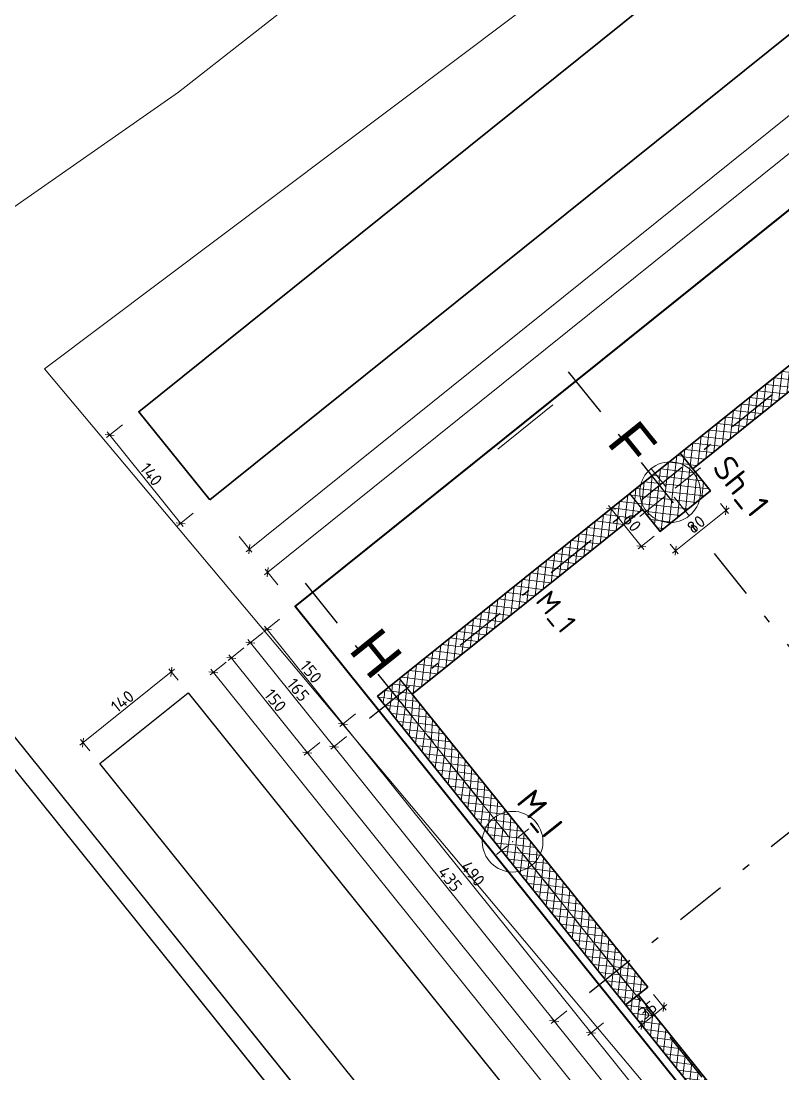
# Model space of a CAD drawing. Header units: metres. Extents: x 7511866 to 7512702, y 4691584 to 4692636.
# Drawn here: x 7511960.55 to 7511969.97, y 4692327.74 to 4692340.76 of the extents above; entities that cross this region are included whole.
import ezdxf

# ---------------------------------------------------------------- set-up
doc = ezdxf.new("R2010")
doc.units = ezdxf.units.M
doc.header["$PDMODE"] = 32
doc.header["$PDSIZE"] = 0.75
doc.linetypes.add('Dot & Dashed', pattern=[134.05555248260504, 63.499999999986, -35.27777777776999, 0, -35.27777470484902])
doc.layers.get('0').update_dxf_attribs({"lineweight": 0})
doc.layers.get('Defpoints').update_dxf_attribs({"lineweight": 0})
for name, color, linetype, lineweight in [('A - Akset_Pen_No__47', 7, 'Continuous', 25), ('A - Fleta_Pen_No__1', 7, 'Continuous', 0), ('A - Muret_Pen_No__101', 252, 'Continuous', 13), ('A - Muret_Pen_No__22', 8, 'Continuous', 35), ('A - Pllaka meskatit_Pen_No__7', 7, 'Continuous', 35), ('A - Pllaka Perdhes kolollt v2', 1, 'Continuous', 0), ('A - Shtyllat_Pen_No__101', 252, 'Continuous', 13), ('A - Shtyllat_Pen_No__20', 1, 'Continuous', 0), ('A - Shtyllat_Pen_No__22', 8, 'Continuous', 35), ('Drawing & Figure_Pen_No__6', 5, 'Continuous', 35), ('lifti project', 4, 'Continuous', 0), ('parcela', 7, 'Continuous', 0), ('Parcela Fqinje', 251, 'Continuous', 0), ('Themel pllaka o3 ferizaj', 30, 'Continuous', 0)]:
    doc.layers.add(name, color=color, linetype=linetype, lineweight=lineweight)
for name, color, linetype in [('A - Muret', 7, 'Continuous'), ('A - Shtyllat', 7, 'Continuous'), ('A4_GZ', 7, 'Continuous')]:
    doc.layers.add(name, color=color, linetype=linetype)
doc.styles.add('GENERATED_STYLE_2', font='arial.ttf')
doc.styles.add('K.B', font='isocpeur.ttf')
doc.dimstyles.new('FT 1_50', dxfattribs={"dimtxt": 15, "dimasz": 8, "dimexe": 5, "dimexo": 20, "dimgap": 2, "dimtad": 1, "dimdec": 0, "dimtxsty": 'K.B', "dimblk": 'OBLIQUE', "dimcen": 2.5, "dimdle": 5, "dimclrd": 256, "dimclre": 256, "dimclrt": 256, "dimadec": 0, "dimazin": 0, "dimtfac": 1, "dimtdec": 0, "dimtmove": 0, "dimatfit": 3, "dimldrblk": 'ARCHTICK', "dimfxl": 20, "dimfxlon": 1, "dimarcsym": 0})
pattern_1 = [(44.99999999999999, (0, 0), (-64.34671472773822, 64.34671472773826), []), (135.0000000000002, (0, 0), (64.34671472773803, 64.34671472773844), [])]

# ---------------------------------------------------------------- blocks, each defined once
blk = doc.blocks.new('Slab_2', base_point=(230711.063749268, -31544.67652926594))
at = {"layer": 'A - Pllaka meskatit_Pen_No__7', "color": 7, "linetype": 'Continuous', "lineweight": 35, "flags": 128}
blk.add_lwpolyline([(230711.063749268, -31544.67652926594), (230711.063749268, -57316.15496789142), (250511.0637492677, -57316.15496789142), (250511.0637492677, -53786.30152627585, -0.325551855166116), (255155.2266219415, -47409.50501816085), (266240.1735741652, -43835.79124670484), (259305.5587494549, -22325.99998460427)], format="xyb", close=True, dxfattribs=at)
blk = doc.blocks.new('Wall_25', base_point=(232211.0637492681, -57216.15496789122))
at = {"layer": 'A - Muret_Pen_No__101', "linetype": 'Continuous', "lineweight": 13}
h = blk.add_hatch(dxfattribs=at)
h.set_pattern_fill('CONCRETE_BLOCK', color=252, style=0, pattern_type=2)
h.set_pattern_definition(pattern_1)
h.paths.add_polyline_path([(243111.0638880124, -57016.15523041994), (237111.0637909912, -57016.15523041994), (237111.0637909912, -57216.15496789151), (243111.0638880124, -57216.15496789151)])
h = blk.add_hatch(dxfattribs=at)
h.set_pattern_fill('CONCRETE_BLOCK', color=252, style=0, pattern_type=2)
h.set_pattern_definition(pattern_1)
h.paths.add_polyline_path([(246511.0637031567, -57016.15523041994), (246511.0637031567, -57216.15496789151), (250161.0636762912, -57216.15496789151), (250161.0638707516, -57016.15523041994)])
at = {"layer": 'A - Muret_Pen_No__22', "color": 8, "linetype": 'Continuous', "lineweight": 35, "flags": 128}
for points in [[(243111.0638207935, -57016.15496789122), (237111.0637835407, -57016.15496789122)], [(250161.0637492677, -57016.15496789122), (246511.0638386749, -57016.15496789122)], [(237111.0637909912, -57216.15496789122), (243111.0637313865, -57216.15496789122)], [(246511.0637880109, -57216.15496789122), (250161.0637969515, -57216.15496789122)]]:
    blk.add_lwpolyline(points, dxfattribs=at)
blk = doc.blocks.new('Wall_31', base_point=(232211.0637492681, -57216.15496789122))
at = {"layer": 'A - Muret_Pen_No__101', "linetype": 'Continuous', "lineweight": 13}
h = blk.add_hatch(dxfattribs=at)
h.set_pattern_fill('CONCRETE_BLOCK', color=252, style=0, pattern_type=2)
h.set_pattern_definition(pattern_1)
h.paths.add_polyline_path([(232211.063749268, -52416.15496789153), (232461.0636229447, -52416.15496789153), (232461.0636229447, -46416.15500210497), (232211.063749268, -46416.15500210497)])
h = blk.add_hatch(dxfattribs=at)
h.set_pattern_fill('CONCRETE_BLOCK', color=252, style=0, pattern_type=2)
h.set_pattern_definition(pattern_1)
h.paths.add_polyline_path([(232211.063749268, -53216.15495895078), (232211.063749268, -56866.15494702986), (232461.0637224459, -56866.15494702986), (232461.0637224459, -53216.15495895078)])
at = {"layer": 'A - Muret_Pen_No__22', "color": 8, "linetype": 'Continuous', "lineweight": 35, "flags": 128}
for points in [[(232211.0637492681, -46416.15496789162), (232211.0637492681, -52416.15496789153)], [(232461.0637492681, -52416.1549678915), (232461.0637492681, -46416.1549678916)], [(232211.0637492681, -53216.15496789153), (232211.0637492681, -56866.15496789151)], [(232461.0637492681, -56866.15496789148), (232461.0637492681, -53216.1549678915)]]:
    blk.add_lwpolyline(points, dxfattribs=at)
blk = doc.blocks.new('Column_43', base_point=(234661.063749268, -57041.15496789131))
at = {"layer": 'A - Shtyllat_Pen_No__101', "linetype": 'Continuous', "lineweight": 13}
h = blk.add_hatch(dxfattribs=at)
h.set_pattern_fill('CONCRETE_BLOCK', color=252, style=0, pattern_type=2)
h.set_pattern_definition(pattern_1)
h.paths.add_polyline_path([(232211.0638207936, -57216.15492765838), (232461.0638967896, -57016.15499024331), (232461.0638967896, -56866.15488295486), (232211.0638207936, -56866.15488295486)])
h = blk.add_hatch(dxfattribs=at)
h.set_pattern_fill('CONCRETE_BLOCK', color=252, style=0, pattern_type=2)
h.set_pattern_definition(pattern_1)
h.paths.add_polyline_path([(237111.0637909913, -56866.15492616795), (232461.0637015843, -56866.15492616795), (232461.0637015843, -57016.15506027853), (237111.0637909913, -57016.15506027853)])
h = blk.add_hatch(dxfattribs=at)
h.set_pattern_fill('CONCRETE_BLOCK', color=252, style=0, pattern_type=2)
h.set_pattern_definition(pattern_1)
h.paths.add_polyline_path([(232461.0637015843, -57016.15506027853), (232211.0637492681, -57216.15496789122), (237111.0637909913, -57216.15496789122), (237111.0637909913, -57016.15506027853)])
at = {"layer": 'A - Shtyllat_Pen_No__101', "color": 252, "linetype": 'Continuous', "lineweight": 13}
for p, q in [((234661.063749268, -56961.15496789131), (234661.063749268, -56786.15496789131)), ((234581.063749268, -57041.15496789131), (232131.063749268, -57041.15496789153)), ((234661.063749268, -57121.15496789131), (234661.0637492681, -57296.15496789131)), ((234741.063749268, -57041.1549678913), (237191.063749268, -57041.1549678911))]:
    blk.add_line(p, q, dxfattribs=at)
blk.add_point((234661.063749268, -57041.15496789131), dxfattribs=at)
at = {"layer": 'A - Shtyllat_Pen_No__22', "color": 8, "linetype": 'Continuous', "lineweight": 35, "flags": 128}
for points in [[(232211.0638207936, -56866.15488295486), (232211.0638207936, -57216.15492765838)], [(237111.0637909913, -56866.15492616795), (232461.0637015843, -56866.15492616795)], [(237111.0637909913, -57016.15506027853), (237111.0637909913, -56866.15492616795)], [(232211.0637492681, -57216.15496789122), (237111.0637909913, -57216.15496789122)]]:
    blk.add_lwpolyline(points, dxfattribs=at)
blk = doc.blocks.new('Column_49', base_point=(232511.0637492681, -52816.1549678915))
at = {"layer": 'A - Shtyllat_Pen_No__101', "linetype": 'Continuous', "lineweight": 13}
h = blk.add_hatch(dxfattribs=at)
h.set_pattern_fill('CONCRETE_BLOCK', color=252, style=0, pattern_type=2)
h.set_pattern_definition(pattern_1)
h.paths.add_polyline_path([(232211.063749268, -52416.15496789153), (232211.0637492681, -53216.15496789153), (232461.0637492681, -53216.1549678915), (232461.0637492681, -52416.1549678915)])
h = blk.add_hatch(dxfattribs=at)
h.set_pattern_fill('CONCRETE_BLOCK', color=252, style=0, pattern_type=2)
h.set_pattern_definition(pattern_1)
h.paths.add_polyline_path([(232811.063749268, -52416.15496789147), (232461.0637492681, -52416.1549678915), (232461.0637492681, -53216.1549678915), (232811.0637492681, -53216.15496789147)])
at = {"layer": 'A - Shtyllat_Pen_No__101', "color": 252, "linetype": 'Continuous', "lineweight": 13}
for p, q in [((232511.0637492681, -52736.1549678915), (232511.063749268, -52336.1549678915)), ((232431.063749268, -52816.1549678915), (232131.0637492681, -52816.15496789153)), ((232591.0637492681, -52816.15496789148), (232891.0637492681, -52816.15496789147)), ((232511.0637492681, -52896.1549678915), (232511.0637492681, -53296.1549678915))]:
    blk.add_line(p, q, dxfattribs=at)
blk.add_point((232511.0637492681, -52816.1549678915), dxfattribs=at)
at = {"layer": 'A - Shtyllat_Pen_No__22', "color": 8, "linetype": 'Continuous', "lineweight": 35, "flags": 128}
for points in [[(232211.063749268, -52416.15496789153), (232211.0637492681, -53216.15496789153)], [(232811.063749268, -52416.15496789147), (232461.0637492681, -52416.1549678915)], [(232461.0637492681, -53216.1549678915), (232811.0637492681, -53216.15496789147), (232811.063749268, -52416.15496789147)]]:
    blk.add_lwpolyline(points, dxfattribs=at)
blk = doc.blocks.new('_Oblique')
at = {"color": 0, "linetype": 'ByBlock', "lineweight": -2}
blk.add_line((-0.5, -0.5), (0.5, 0.5), dxfattribs=at)
blk = doc.blocks.new('*D157')
at = {"lineweight": -2, "transparency": 16777216}
for p, q in [((1632.455953142347, 597.8386423464626), (1632.455953142347, 572.8386423464626)), ((1782.455953142347, 597.8386423464626), (1782.455953142347, 572.8386423464626)), ((1627.455953142347, 577.8386423464626), (1787.455953142347, 577.8386423464626))]:
    blk.add_line(p, q, dxfattribs=at)
at = {"layer": 'Defpoints', "color": 0, "transparency": 16777216}
for p in [(1782.455953142347, 632.8241321685719), (1632.455953142347, 622.8241321685427), (1782.455953142347, 577.8386423464626)]:
    blk.add_point(p, dxfattribs=at)
at = {"lineweight": -2, "transparency": 16777216, "xscale": 8, "yscale": 8, "zscale": 8, "rotation": 180}
blk.add_blockref('_Oblique', (1632.455953142347, 577.8386423464626), dxfattribs=at)
at = {"lineweight": -2, "transparency": 16777216, "xscale": 8, "yscale": 8, "zscale": 8}
blk.add_blockref('_Oblique', (1782.455953142347, 577.8386423464626), dxfattribs=at)
at = {"transparency": 16777216, "insert": (1707.455953142347, 587.3386423464626), "char_height": 15, "attachment_point": 5, "style": 'K.B'}
blk.add_mtext('150', dxfattribs=at)
blk = doc.blocks.new('_ArchTick')
at = {"color": 0, "linetype": 'ByBlock', "const_width": 0.15}
blk.add_lwpolyline([(-0.5, -0.5), (0.5, 0.5)], dxfattribs=at)
blk = doc.blocks.new('*D158')
at = {"lineweight": -2, "transparency": 16777216}
for p, q in [((1782.455953142351, 597.8386423464535), (1782.455953142351, 572.8386423464535)), ((2272.455957314676, 597.8386423464535), (2272.455957314676, 572.8386423464535)), ((1777.455953142351, 577.8386423464535), (2277.455957314676, 577.8386423464535))]:
    blk.add_line(p, q, dxfattribs=at)
at = {"layer": 'Defpoints', "color": 0, "transparency": 16777216}
for p in [(2272.455957314676, 652.8241229298283), (1782.455953142351, 632.8241321685628), (2272.455957314676, 577.8386423464535)]:
    blk.add_point(p, dxfattribs=at)
at = {"lineweight": -2, "transparency": 16777216, "xscale": 8, "yscale": 8, "zscale": 8, "rotation": 180}
blk.add_blockref('_Oblique', (1782.455953142351, 577.8386423464535), dxfattribs=at)
at = {"lineweight": -2, "transparency": 16777216, "xscale": 8, "yscale": 8, "zscale": 8}
blk.add_blockref('_Oblique', (2272.455957314676, 577.8386423464535), dxfattribs=at)
at = {"transparency": 16777216, "insert": (2027.455955228514, 587.3386423464535), "char_height": 15, "attachment_point": 5, "style": 'K.B'}
blk.add_mtext('490', dxfattribs=at)
blk = doc.blocks.new('*D159')
at = {"lineweight": -2, "transparency": 16777216}
for p, q in [((2272.455956569611, 597.8386423464607), (2272.455956569611, 572.8386423464607)), ((2872.455951354204, 597.8386423464607), (2872.455951354204, 572.8386423464607)), ((2267.455956569611, 577.8386423464607), (2877.455951354204, 577.8386423464607))]:
    blk.add_line(p, q, dxfattribs=at)
at = {"layer": 'Defpoints', "color": 0, "transparency": 16777216}
for p in [(2272.455956569611, 652.8241321685555), (2872.455951354204, 652.8241229298063), (2872.455951354204, 577.8386423464607)]:
    blk.add_point(p, dxfattribs=at)
at = {"lineweight": -2, "transparency": 16777216, "xscale": 8, "yscale": 8, "zscale": 8, "rotation": 180}
blk.add_blockref('_Oblique', (2272.455956569611, 577.8386423464607), dxfattribs=at)
at = {"lineweight": -2, "transparency": 16777216, "xscale": 8, "yscale": 8, "zscale": 8}
blk.add_blockref('_Oblique', (2872.455951354204, 577.8386423464607), dxfattribs=at)
at = {"transparency": 16777216, "insert": (2572.455953961908, 587.3386423464607), "char_height": 15, "attachment_point": 5, "style": 'K.B'}
blk.add_mtext('600', dxfattribs=at)
blk = doc.blocks.new('*D164')
at = {"lineweight": -2, "transparency": 16777216}
for p, q in [((1632.455953142347, 571.5604547969642), (1632.455953142347, 546.5604547969642)), ((1797.455953142347, 571.5604547969642), (1797.455953142347, 546.5604547969642)), ((1627.455953142347, 551.5604547969642), (1802.455953142347, 551.5604547969642))]:
    blk.add_line(p, q, dxfattribs=at)
at = {"layer": 'Defpoints', "color": 0, "transparency": 16777216}
for p in [(1632.455953142347, 622.8241321685427), (1797.455953142347, 622.8241321685427), (1797.455953142347, 551.5604547969642)]:
    blk.add_point(p, dxfattribs=at)
at = {"lineweight": -2, "transparency": 16777216, "xscale": 8, "yscale": 8, "zscale": 8, "rotation": 180}
blk.add_blockref('_Oblique', (1632.455953142347, 551.5604547969642), dxfattribs=at)
at = {"lineweight": -2, "transparency": 16777216, "xscale": 8, "yscale": 8, "zscale": 8}
blk.add_blockref('_Oblique', (1797.455953142347, 551.5604547969642), dxfattribs=at)
at = {"transparency": 16777216, "insert": (1714.955953142347, 561.0604547969642), "char_height": 15, "attachment_point": 5, "style": 'K.B'}
blk.add_mtext('165', dxfattribs=at)
blk = doc.blocks.new('*D165')
at = {"lineweight": -2, "transparency": 16777216}
for p, q in [((1797.455953142352, 571.5604547969626), (1797.455953142352, 546.5604547969626)), ((2232.455953142352, 571.5604547969626), (2232.455953142352, 546.5604547969626)), ((1792.455953142352, 551.5604547969626), (2237.455953142352, 551.5604547969626))]:
    blk.add_line(p, q, dxfattribs=at)
at = {"layer": 'Defpoints', "color": 0, "transparency": 16777216}
for p in [(1797.455953142352, 607.8241321685413), (2232.455953142352, 607.8241321685413), (2232.455953142352, 551.5604547969626)]:
    blk.add_point(p, dxfattribs=at)
at = {"lineweight": -2, "transparency": 16777216, "xscale": 8, "yscale": 8, "zscale": 8, "rotation": 180}
blk.add_blockref('_Oblique', (1797.455953142352, 551.5604547969626), dxfattribs=at)
at = {"lineweight": -2, "transparency": 16777216, "xscale": 8, "yscale": 8, "zscale": 8}
blk.add_blockref('_Oblique', (2232.455953142352, 551.5604547969626), dxfattribs=at)
at = {"transparency": 16777216, "insert": (2014.955953142352, 561.0604547969626), "char_height": 15, "attachment_point": 5, "style": 'K.B'}
blk.add_mtext('435', dxfattribs=at)
blk = doc.blocks.new('*D166')
at = {"lineweight": -2, "transparency": 16777216}
for p, q in [((2232.455953142352, 571.5604547969642), (2232.455953142352, 546.5604547969642)), ((2907.455957884326, 571.5604547969642), (2907.455957884326, 546.5604547969642)), ((2227.455953142352, 551.5604547969642), (2912.455957884326, 551.5604547969642))]:
    blk.add_line(p, q, dxfattribs=at)
at = {"layer": 'Defpoints', "color": 0, "transparency": 16777216}
for p in [(2232.455953142352, 622.8241321685427), (2907.455957884326, 622.8241321685427), (2907.455957884326, 551.5604547969642)]:
    blk.add_point(p, dxfattribs=at)
at = {"lineweight": -2, "transparency": 16777216, "xscale": 8, "yscale": 8, "zscale": 8, "rotation": 180}
blk.add_blockref('_Oblique', (2232.455953142352, 551.5604547969642), dxfattribs=at)
at = {"lineweight": -2, "transparency": 16777216, "xscale": 8, "yscale": 8, "zscale": 8}
blk.add_blockref('_Oblique', (2907.455957884326, 551.5604547969642), dxfattribs=at)
at = {"transparency": 16777216, "insert": (2569.955955513339, 561.0604547969642), "char_height": 15, "attachment_point": 5, "style": 'K.B'}
blk.add_mtext('675', dxfattribs=at)
blk = doc.blocks.new('*D171')
at = {"lineweight": -2, "transparency": 16777216}
for p, q in [((1782.455953142352, 541.39960370017), (1782.455953142352, 516.39960370017)), ((3362.455955513353, 541.39960370017), (3362.455955513353, 516.39960370017)), ((3367.455955513353, 521.39960370017), (1777.455953142352, 521.39960370017))]:
    blk.add_line(p, q, dxfattribs=at)
at = {"layer": 'Defpoints', "color": 0, "transparency": 16777216}
for p in [(1782.455953142352, 632.8241321685703), (3362.455955513353, 622.8241321685413), (1782.455953142352, 521.39960370017)]:
    blk.add_point(p, dxfattribs=at)
at = {"lineweight": -2, "transparency": 16777216, "xscale": 8, "yscale": 8, "zscale": 8, "rotation": 180}
blk.add_blockref('_Oblique', (1782.455953142352, 521.39960370017), dxfattribs=at)
at = {"lineweight": -2, "transparency": 16777216, "xscale": 8, "yscale": 8, "zscale": 8}
blk.add_blockref('_Oblique', (3362.455955513353, 521.39960370017), dxfattribs=at)
at = {"transparency": 16777216, "insert": (2572.455954327852, 530.89960370017), "char_height": 15, "attachment_point": 5, "style": 'K.B'}
blk.add_mtext('1580', dxfattribs=at)
blk = doc.blocks.new('*D172')
at = {"lineweight": -2, "transparency": 16777216}
for p, q in [((1632.455953142347, 541.3996037001716), (1632.455953142347, 516.3996037001716)), ((1782.455960294905, 541.3996037001716), (1782.455960294905, 516.3996037001716)), ((1627.455953142347, 521.3996037001716), (1787.455960294905, 521.3996037001716))]:
    blk.add_line(p, q, dxfattribs=at)
at = {"layer": 'Defpoints', "color": 0, "transparency": 16777216}
for p in [(1782.455960294905, 632.8241321685719), (1632.455953142347, 622.8241321685427), (1782.455960294905, 521.3996037001716)]:
    blk.add_point(p, dxfattribs=at)
at = {"lineweight": -2, "transparency": 16777216, "xscale": 8, "yscale": 8, "zscale": 8, "rotation": 180}
blk.add_blockref('_Oblique', (1632.455953142347, 521.3996037001716), dxfattribs=at)
at = {"lineweight": -2, "transparency": 16777216, "xscale": 8, "yscale": 8, "zscale": 8}
blk.add_blockref('_Oblique', (1782.455960294905, 521.3996037001716), dxfattribs=at)
at = {"transparency": 16777216, "insert": (1707.455956718626, 530.8996037001716), "char_height": 15, "attachment_point": 5, "style": 'K.B'}
blk.add_mtext('150', dxfattribs=at)
blk = doc.blocks.new('*D173')
at = {"lineweight": -2, "transparency": 16777216}
for p, q in [((1632.455953142347, 512.9089900176268), (1632.455953142347, 487.9089900176268)), ((3612.455953142318, 512.9089900176268), (3612.455953142318, 487.9089900176268)), ((1627.455953142347, 492.9089900176268), (3617.455953142318, 492.9089900176268))]:
    blk.add_line(p, q, dxfattribs=at)
at = {"layer": 'Defpoints', "color": 0, "transparency": 16777216}
for p in [(1632.455953142347, 622.8241321685427), (3612.455953142318, 622.8241321685427), (3612.455953142318, 492.9089900176268)]:
    blk.add_point(p, dxfattribs=at)
at = {"lineweight": -2, "transparency": 16777216, "xscale": 8, "yscale": 8, "zscale": 8, "rotation": 180}
blk.add_blockref('_Oblique', (1632.455953142347, 492.9089900176268), dxfattribs=at)
at = {"lineweight": -2, "transparency": 16777216, "xscale": 8, "yscale": 8, "zscale": 8}
blk.add_blockref('_Oblique', (3612.455953142318, 492.9089900176268), dxfattribs=at)
at = {"transparency": 16777216, "insert": (2622.455953142333, 502.4089900176268), "char_height": 15, "attachment_point": 5, "style": 'K.B'}
blk.add_mtext('1980', dxfattribs=at)
blk = doc.blocks.new('*D174')
at = {"lineweight": -2, "transparency": 16777216}
for p, q in [((1599.359425099567, 307.7934342746812), (1599.359425099567, 457.7934342746811)), ((1612.455953142347, 452.7934342746811), (1594.359425099567, 452.7934342746811)), ((1612.455953142347, 312.7934342746812), (1594.359425099567, 312.7934342746812))]:
    blk.add_line(p, q, dxfattribs=at)
at = {"layer": 'Defpoints', "color": 0, "transparency": 16777216}
for p in [(1599.359425099567, 452.7934342746811), (1632.455953142347, 452.7934342746811), (1632.455953142347, 312.7934342746812)]:
    blk.add_point(p, dxfattribs=at)
at = {"lineweight": -2, "transparency": 16777216, "xscale": 8, "yscale": 8, "zscale": 8}
for p, rotation in [((1599.359425099567, 452.7934342746811), 90), ((1599.359425099567, 312.7934342746812), 270)]:
    blk.add_blockref('_Oblique', p, dxfattribs=dict(at, rotation=rotation))
at = {"transparency": 16777216, "insert": (1589.859425099567, 382.7934342746814), "char_height": 15, "attachment_point": 5, "rotation": 90, "style": 'K.B'}
blk.add_mtext('140', dxfattribs=at)
blk = doc.blocks.new('*D178')
at = {"lineweight": -2, "transparency": 16777216}
for p, q in [((1521.319523477025, 3347.650527924098), (1546.319523477025, 3347.650527924098)), ((1541.319523477024, 617.8241321685427), (1541.319523477025, 3352.650527924098)), ((1521.319523477024, 622.8241321685427), (1546.319523477024, 622.8241321685427))]:
    blk.add_line(p, q, dxfattribs=at)
at = {"layer": 'Defpoints', "color": 0, "transparency": 16777216}
for p in [(1390.455953142322, 3347.650527924098), (1541.319523477025, 3347.650527924098), (1390.455953142322, 622.8241321685427)]:
    blk.add_point(p, dxfattribs=at)
at = {"lineweight": -2, "transparency": 16777216, "xscale": 8, "yscale": 8, "zscale": 8}
for p, rotation in [((1541.319523477025, 3347.650527924098), 90), ((1541.319523477024, 622.8241321685427), 270)]:
    blk.add_blockref('_Oblique', p, dxfattribs=dict(at, rotation=rotation))
at = {"transparency": 16777216, "insert": (1531.819523477024, 1985.237330046321), "char_height": 15, "attachment_point": 5, "rotation": 90, "style": 'K.B'}
blk.add_mtext('2725', dxfattribs=at)
blk = doc.blocks.new('*D179')
at = {"lineweight": -2, "transparency": 16777216}
for p, q in [((1323.289840844969, 596.7833687484526), (1323.289840844969, 571.7833687484526)), ((1463.289840844969, 596.7833687484526), (1463.289840844969, 571.7833687484526)), ((1468.289840844969, 576.7833687484526), (1318.289840844969, 576.7833687484526))]:
    blk.add_line(p, q, dxfattribs=at)
at = {"layer": 'Defpoints', "color": 0, "transparency": 16777216}
for p in [(1323.289840844969, 622.8241321685427), (1463.289840844969, 622.8241321685427), (1323.289840844969, 576.7833687484526)]:
    blk.add_point(p, dxfattribs=at)
at = {"lineweight": -2, "transparency": 16777216, "xscale": 8, "yscale": 8, "zscale": 8, "rotation": 180}
blk.add_blockref('_Oblique', (1323.289840844969, 576.7833687484526), dxfattribs=at)
at = {"lineweight": -2, "transparency": 16777216, "xscale": 8, "yscale": 8, "zscale": 8}
blk.add_blockref('_Oblique', (1463.289840844969, 576.7833687484526), dxfattribs=at)
at = {"transparency": 16777216, "insert": (1393.289840844969, 586.2833687484526), "char_height": 15, "attachment_point": 5, "style": 'K.B'}
blk.add_mtext('140', dxfattribs=at)
blk = doc.blocks.new('*D183')
at = {"lineweight": -2, "transparency": 16777216}
for p, q in [((1577.837733617721, 617.8241321685427), (1577.837733617722, 3204.97197603109)), ((1597.837733617722, 3199.97197603109), (1572.837733617722, 3199.97197603109)), ((1597.837733617721, 622.8241321685427), (1572.837733617721, 622.8241321685427))]:
    blk.add_line(p, q, dxfattribs=at)
at = {"layer": 'Defpoints', "color": 0, "transparency": 16777216}
for p in [(1577.837733617722, 3199.97197603109), (1632.455953142351, 3199.97197603109), (1632.455953142347, 622.8241321685427)]:
    blk.add_point(p, dxfattribs=at)
at = {"lineweight": -2, "transparency": 16777216, "xscale": 8, "yscale": 8, "zscale": 8}
for p, rotation in [((1577.837733617722, 3199.97197603109), 90), ((1577.837733617721, 622.8241321685427), 270)]:
    blk.add_blockref('_Oblique', p, dxfattribs=dict(at, rotation=rotation))
at = {"transparency": 16777216, "insert": (1568.337733617721, 1911.398054099817), "char_height": 15, "attachment_point": 5, "rotation": 90, "style": 'K.B'}
blk.add_mtext('2577', dxfattribs=at)
blk = doc.blocks.new('*D246')
at = {"lineweight": -2, "transparency": 16777216}
for p, q in [((2283.875618935272, 667.8241363408915), (2308.875618935272, 667.8241363408913)), ((2303.875618935272, 672.8241363408915), (2303.875618935272, 627.8241321685628)), ((2283.875618935272, 632.8241321685628), (2308.875618935272, 632.8241321685626))]:
    blk.add_line(p, q, dxfattribs=at)
at = {"layer": 'Defpoints', "color": 0, "lineweight": 5, "transparency": 16777216}
for p in [(2232.455953142352, 667.8241363408915), (2232.455953142352, 632.8241321685628), (2303.875618935272, 632.8241321685628)]:
    blk.add_point(p, dxfattribs=at)
at = {"lineweight": -2, "transparency": 16777216, "xscale": 8, "yscale": 8, "zscale": 8}
for p, rotation in [((2303.875618935272, 667.8241363408915), 90), ((2303.875618935272, 632.8241321685628), 270)]:
    blk.add_blockref('_Oblique', p, dxfattribs=dict(at, rotation=rotation))
at = {"lineweight": 5, "transparency": 16777216, "insert": (2294.375618935272, 650.3241342547275), "char_height": 15, "attachment_point": 5, "rotation": 90, "style": 'K.B'}
blk.add_mtext('35', dxfattribs=at)
blk = doc.blocks.new('*D259')
at = {"lineweight": -2, "transparency": 16777216}
for p, q in [((1782.455953142351, 1023.173571192892), (1782.455953142351, 998.1735711928923)), ((1842.455953142351, 1023.173571192892), (1842.455953142351, 998.1735711928923)), ((1777.455953142351, 1003.173571192892), (1847.455953142351, 1003.173571192892))]:
    blk.add_line(p, q, dxfattribs=at)
at = {"layer": 'Defpoints', "color": 0, "lineweight": 5, "transparency": 16777216}
for p in [(1782.455953142351, 1072.824132168531), (1842.455953142351, 1072.824132168535), (1842.455953142351, 1003.173571192892)]:
    blk.add_point(p, dxfattribs=at)
at = {"lineweight": -2, "transparency": 16777216, "xscale": 8, "yscale": 8, "zscale": 8, "rotation": 180}
blk.add_blockref('_Oblique', (1782.455953142351, 1003.173571192892), dxfattribs=at)
at = {"lineweight": -2, "transparency": 16777216, "xscale": 8, "yscale": 8, "zscale": 8}
blk.add_blockref('_Oblique', (1842.455953142351, 1003.173571192892), dxfattribs=at)
at = {"lineweight": 5, "transparency": 16777216, "insert": (1812.455953142351, 1012.673571192892), "char_height": 15, "attachment_point": 5, "style": 'K.B'}
blk.add_mtext('60', dxfattribs=at)
blk = doc.blocks.new('*D260')
at = {"lineweight": -2, "transparency": 16777216}
for p, q in [((1862.455953142347, 1112.824132168535), (1878.101201770041, 1112.824132168535)), ((1873.101201770041, 1027.824132168535), (1873.101201770041, 1117.824132168535)), ((1862.455953142355, 1032.824132168535), (1878.101201770041, 1032.824132168535))]:
    blk.add_line(p, q, dxfattribs=at)
at = {"layer": 'Defpoints', "color": 0, "lineweight": 5, "transparency": 16777216}
for p in [(1842.455953142347, 1112.824132168535), (1873.101201770041, 1112.824132168535), (1842.455953142355, 1032.824132168535)]:
    blk.add_point(p, dxfattribs=at)
at = {"lineweight": -2, "transparency": 16777216, "xscale": 8, "yscale": 8, "zscale": 8}
for p, rotation in [((1873.101201770041, 1112.824132168535), 90), ((1873.101201770041, 1032.824132168535), 270)]:
    blk.add_blockref('_Oblique', p, dxfattribs=dict(at, rotation=rotation))
at = {"lineweight": 5, "transparency": 16777216, "insert": (1863.601201770041, 1072.824132168536), "char_height": 15, "attachment_point": 5, "rotation": 90, "style": 'K.B'}
blk.add_mtext('80', dxfattribs=at)
blk = doc.blocks.new('A$C112c8b24')
at = {"lineweight": 30}
for p, q in [((1094.785707357052, 396.9068031895595), (1094.785707357054, 1781.906803189494)), ((1304.785707357052, 886.9068031895523), (1244.785707357052, 886.9068031895523)), ((1304.785707357059, 806.9068031895523), (1244.785707357059, 806.9068031895523)), ((1269.785707357056, 441.9068031895467), (1244.78571450961, 441.9068116832177)), ((1734.785711529381, 441.9068073619082), (1734.785711529381, 406.9068031895795))]:
    blk.add_line(p, q, dxfattribs=at)
for p, q in [((1099.785707357052, 714.1060996686356), (1099.785707357052, 801.5813469332353)), ((1243.321585248654, 401.9068031895595), (1243.321585248654, 401.9068031895595)), ((1094.785707357052, 86.87610529569794), (1094.785707357052, 91.87610529569791)), ((125, 25), (5920, 25)), ((125, 25), (5920, 25)), ((125, 25), (5920, 25)), ((0, 0), (5945, 0)), ((0, 0), (5945, 0)), ((0, 0), (5945, 0))]:
    blk.add_line(p, q)
at = {"lineweight": -3}
blk.add_line((1094.785707357052, 226.8761052956979), (3074.785707357027, 226.8761052956979), dxfattribs=at)
at = {"lineweight": 25}
for p, q in [((125, 25), (5920, 25)), ((0, 0), (5945, 0))]:
    blk.add_line(p, q, dxfattribs=at)
at = {"lineweight": 35}
blk.add_lwpolyline([(925.6195950596741, 396.9068031895595), (925.6195950596741, 3121.733198945115), (785.6195950596739, 3121.733198945115), (785.6195950596739, 396.9068031895595), (925.6195950596741, 396.9068031895595)], dxfattribs=at)
at = {"color": 5, "lineweight": 40}
blk.add_lwpolyline([(3074.785707357024, 749.8921473511156), (3074.785707357027, 396.9068031895595), (1094.785707357052, 396.9068031895595), (1094.785707357056, 2974.054647052107)], dxfattribs=at)
at = {"lineweight": 30}
for points in [[(1244.785707357056, 886.9068031895431), (1304.785707357052, 886.9068031895523), (1304.785707357059, 806.9068031895523), (1244.785707357059, 806.9068031895474), (1244.785707357056, 886.9068031895431)], [(1244.785707357056, 441.906803189544), (1244.785707357056, 406.9068031895795), (1734.785711529381, 406.9068031895722), (1734.785711529381, 441.9068073619082), (1244.78571450961, 441.9068116832177), (1244.78571450961, 406.9068031895795)], [(1094.785707357052, 226.8761052956979), (3074.785707357027, 226.8761052956979), (3074.785707357027, 176.8761052956979), (2824.785709728058, 176.8761052956979), (2684.785709728058, 86.87610529569794), (1094.785707357052, 86.87610529569794), (1094.785707357052, 226.8761052956979)]]:
    blk.add_lwpolyline(points, dxfattribs=at)
at = {"layer": 'A - Akset_Pen_No__47', "color": 3, "linetype": 'Dot & Dashed', "lineweight": 25, "flags": 128}
for points in [[(1694.785707357056, 381.9068031895579), (1694.785707357056, 3182.650472694367)], [(1259.785707357056, 381.9068031895579), (1259.785707357056, 3042.293499103732)], [(1079.785707357056, 841.9068031895724), (3089.785707357027, 841.9068031895724)], [(1079.785707357056, 424.4068031895652), (3089.785707357027, 424.4068031895652)]]:
    blk.add_lwpolyline(points, dxfattribs=at)
at = {"layer": 'A4_GZ', "color": 0}
for p, q in [((125, 25), (5920, 25)), ((0, 0), (5945, 0))]:
    blk.add_line(p, q, dxfattribs=at)
at = {"layer": 'A - Muret', "color": 8, "lineweight": 35, "xscale": 0.1, "yscale": 0.1, "zscale": 0.1}
for name in ['Wall_31', 'Wall_25']:
    blk.add_blockref(name, (1244.785707357056, 406.9068031895724), dxfattribs=at)
at = {"layer": 'A - Shtyllat', "color": 8, "lineweight": 35, "xscale": 0.1, "yscale": 0.1, "zscale": 0.1}
for name, p in [('Column_49', (1274.785707357056, 846.9068031895506)), ('Column_43', (1489.785707357056, 424.4068031895724))]:
    blk.add_blockref(name, p, dxfattribs=at)
at = {"layer": 'Drawing & Figure_Pen_No__6', "color": 5, "linetype": 'Continuous', "lineweight": 30, "xscale": 0.1, "yscale": 0.1, "zscale": 0.1}
blk.add_blockref('Slab_2', (1094.785707357056, 2974.054647052107), dxfattribs=at)
at = {"width": 1053.289171696408, "attachment_point": 1, "style": 'K.B'}
for s, insert, char_height in [('{\\C5;Sh_1}', (1283.16305732683, 934.8713031575743), 30), ('{\\C1;M_1}', (1274.80100138455, 656.8886844975656), 25), ('{\\C6;M_I}', (1453.839881415512, 487.5960068903842), 30)]:
    blk.add_mtext(s, dxfattribs=dict(at, insert=insert, char_height=char_height))
at = {"layer": 'A - Fleta_Pen_No__1', "color": 7, "linetype": 'Continuous', "lineweight": 13, "char_height": 50, "attachment_point": 7, "style": 'GENERATED_STYLE_2'}
for s, insert in [('\\A1;{\\C152;\\c12285479;F}', (1177.164394889587, 823.2084307290687)), ('\\A1;{\\C152;\\c12285479;H}', (1177.164394889587, 413.7043384367472))]:
    blk.add_mtext(s, dxfattribs=dict(at, insert=insert))
for base, p1, p2, angle, picture, middle in [((1003.64927769173, 3121.733198945115), (852.7857073570268, 396.9068031895595), (852.7857073570268, 3121.733198945115), 90, '*D178', (994.1492776917293, 1759.320001067338)), ((785.6195950596739, 350.8660397694694), (925.6195950596741, 396.9068031895595), (785.6195950596739, 396.9068031895595), 180, '*D179', (855.6195950596739, 360.3660397694694))]:
    dim = blk.add_linear_dim(base=base, p1=p1, p2=p2, angle=angle, dimstyle='FT 1_50')
    dim.commit()
    dim.dimension.update_dxf_attribs({"geometry": picture, "text_midpoint": middle, "insert": (-537.6702457852954, -225.9173289789833)})
for p1, p2, distance, picture, middle in [((1094.785707357052, 396.9068031895595), (1094.785707357056, 2974.054647052107), 54.61821952462901, '*D183', (1030.667487832426, 1685.480725120834)), ((1094.785707357052, 86.87610529569794), (1094.785707357052, 226.8761052956979), 33.09652804278085, '*D174', (1052.189179314271, 156.8761052956982))]:
    dim = blk.add_aligned_dim(p1=p1, p2=p2, distance=distance, dimstyle='FT 1_50')
    dim.commit()
    dim.dimension.update_dxf_attribs({"geometry": picture, "text_midpoint": middle, "insert": (-537.6702457852954, -225.9173289789833)})
at = {"lineweight": 5}
for p1, p2, distance, picture, middle in [((1304.785707357059, 806.9068031895523), (1304.785707357052, 886.9068031895523), -30.645248627694173, '*D260', (1325.930955984746, 846.9068031895523)), ((1244.785707357056, 846.9068031895482), (1304.785707357056, 846.906803189552), -69.65056097564299, '*D259', (1274.785707357056, 786.756242213909))]:
    dim = blk.add_aligned_dim(p1=p1, p2=p2, distance=distance, dimstyle='FT 1_50', dxfattribs=at)
    dim.commit()
    dim.dimension.update_dxf_attribs({"geometry": picture, "text_midpoint": middle, "insert": (-537.6702457852954, -225.9173289789833)})
dim = blk.add_linear_dim(base=(1766.205373149976, 406.9068031895795), p1=(1694.785707357056, 441.9068073619082), p2=(1694.785707357056, 406.9068031895795), angle=90, dimstyle='FT 1_50', dxfattribs=at)
dim.commit()
dim.dimension.update_dxf_attribs({"geometry": '*D246', "text_midpoint": (1756.705373149976, 424.4068052757442), "insert": (-537.6702457852954, -225.9173289789832)})
for base, p1, p2, picture, middle, set_off in [((1734.785711529381, 351.9213133674702), (1244.785707357056, 406.9068031895795), (1734.785711529381, 426.906793950845), '*D158', (1489.785709443218, 361.4213133674702), (-537.6702457852954, -225.9173289789833)), ((2334.785705568909, 351.9213133674775), (1734.785710784316, 426.9068031895722), (2334.785705568909, 426.9067939508232), '*D159', (2034.785708176612, 361.4213133674775), (-537.6702457852954, -225.9173289789833)), ((1244.785707357052, 351.9213133674793), (1094.785707357052, 396.9068031895595), (1244.785707357052, 406.9068031895886), '*D157', (1169.785707357052, 361.4213133674793), (-537.6702457852954, -225.9173289789833)), ((1244.78571450961, 295.4822747211883), (1094.785707357052, 396.9068031895595), (1244.78571450961, 406.9068031895886), '*D172', (1169.785710933331, 304.9822747211883), (-537.6702457852954, -225.9173289789833)), ((1244.785707357056, 295.4822747211867), (2824.785709728058, 396.9068031895579), (1244.785707357056, 406.906803189587), '*D171', (2034.785708542557, 304.9822747211867), (-537.6702457852954, -225.9173289789833)), ((1259.785707357056, 325.6431258179809), (1094.785707357056, 396.9068031895595), (1259.785707357056, 396.9068031895595), '*D164', (1177.285707357056, 335.1431258179809), (-537.6702457852915, -225.9173289789833)), ((3074.785707357023, 266.9916610386435), (1094.785707357052, 396.9068031895595), (3074.785707357023, 396.9068031895595), '*D173', (2084.785707357038, 276.4916610386435), (-537.6702457852954, -225.9173289789833)), ((2369.785712099031, 325.6431258179809), (1694.785707357056, 396.9068031895595), (2369.785712099031, 396.9068031895595), '*D166', (2032.285709728043, 335.1431258179809), (-537.6702457852954, -225.9173289789833)), ((1694.785707357056, 325.6431258179794), (1259.785707357056, 381.9068031895579), (1694.785707357056, 381.9068031895579), '*D165', (1477.285707357056, 335.1431258179794), (-537.6702457852954, -225.9173289789833))]:
    dim = blk.add_linear_dim(base=base, p1=p1, p2=p2, dimstyle='FT 1_50')
    dim.commit()
    dim.dimension.update_dxf_attribs({"geometry": picture, "text_midpoint": middle, "insert": set_off})

msp = doc.modelspace()

# ---------------------------------------------------------------- linework, layer by layer
at = {"layer": 'A - Pllaka Perdhes kolollt v2', "linetype": 'Continuous', "flags": 128}
msp.add_lwpolyline([(7511964.959329545, 4692332.412591453), (7511984.040827252, 4692347.738120127), (7512008.081546759, 4692331.909700602), (7511996.588401974, 4692314.453537687), (7511987.027787026, 4692320.748250465, 0.325551855165803), (7511979.030251089, 4692320.370454537), (7511976.356114816, 4692318.222690625)], format="xyb", close=True, dxfattribs=at)
at = {"layer": 'A - Shtyllat_Pen_No__20', "color": 1, "linetype": 'Continuous', "lineweight": 0, "flags": 128}
for points in [[(7511968.453322653, 4692334.449275299), (7511968.077604457, 4692334.917074228), (7511968.701336361, 4692335.418031822), (7511969.077054557, 4692334.950232893)], [(7511964.958944934, 4692332.412286256), (7511968.0273102, 4692328.59192834), (7511968.300192908, 4692328.811097289), (7511965.231827643, 4692332.631455204)]]:
    msp.add_lwpolyline(points, close=True, dxfattribs=at)
at = {"layer": 'parcela'}
msp.add_lwpolyline([(7512014.001, 4692331.061000001), (7512007.601, 4692322.736), (7511996.727999999, 4692308.593), (7511996.477999999, 4692308.808), (7511984.225, 4692318.67), (7511979.511, 4692314.209), (7511960.838, 4692336.459), (7511966.627, 4692340.808), (7511982.768999999, 4692353.148), (7511985.852999999, 4692355.253), (7512004.361, 4692337.945), (7512007.31, 4692335.187), (7512013.22, 4692331.467), (7512014.001, 4692331.061000001)], dxfattribs=at)
at = {"layer": 'Parcela Fqinje', "flags": 128}
msp.add_lwpolyline([(7511937.962, 4692322.418000001), (7511950.248, 4692331.331999999), (7511962.497, 4692339.88), (7511968.34, 4692344.458000001), (7511984.021000001, 4692356.967), (7511985.852999999, 4692355.253)], dxfattribs=at)
at = {"layer": 'Themel pllaka o3 ferizaj', "flags": 128}
msp.add_lwpolyline([(7512009.128, 4692333.136), (7511999.066503164, 4692317.853206729), (7511996.7, 4692314.26), (7511986.973, 4692320.665, 0.1587437061329291), (7511982.972241618, 4692321.761270221, 0.1586342212972889), (7511979.093, 4692320.292), (7511976.341, 4692318.082), (7511974.775507532, 4692320.031162184), (7511963.942, 4692333.519), (7511984.035, 4692349.657)], format="xyb", close=True, dxfattribs=at)

# ---------------------------------------------------------------- block references
at = {"layer": 'lifti project', "xscale": 0.01, "yscale": 0.01, "zscale": 0.01, "rotation": 308.7703677864264}
msp.add_blockref('A$C112c8b24', (7511953.991434605, 4692339.569475741), dxfattribs=at)

doc.saveas('drawing.dxf')
